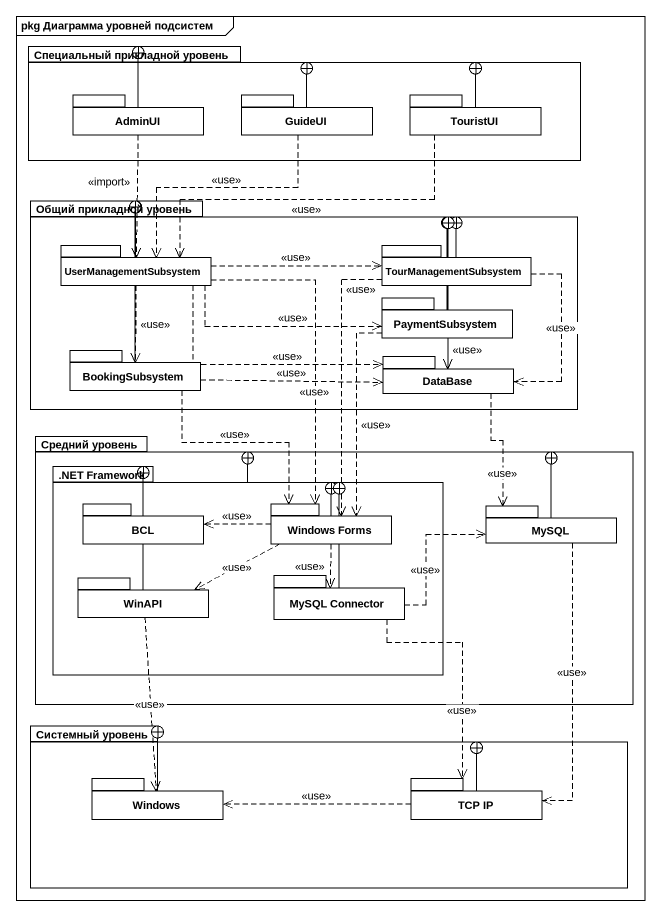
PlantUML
@startuml
mainframe pkg Диаграмма уровней подсистем
package "Специальный прикладной уровень" as Специальный_прикладной {
  package AdminUI {
  }
  package GuideUI {
  }
  package TouristUI {
  }
}
package "Общий прикладной уровень" as Общий_прикладной_уровень {
  package UserManagementSubsystem {
  }
  package TourManagementSubsystem {
  }
  package PaymentSubsystem {
  }
  package BookingSubsystem {
  }
  package "DataBase" as DataBase_ {
  }
}
package "Средний уровень" as Средний_уровень {
  package ".NET Framework" as NET_Framework {
    package BCL {
    }
    package "Windows Forms" as Windows_Forms {
    }
    package WinAPI {
    }
    package "MySQL Connector" as MySQL_Connector {
    }
  }
  package MySQL {
  }
}
package "Системный уровень" as Системный_уровень {
  package Windows {
  }
  package "TCP IP" as TCP_IP {
  }
}
AdminUI -right-+ Специальный_прикладной
AdminUI ..> UserManagementSubsystem : <<import>>
GuideUI -up-+ Специальный_прикладной
GuideUI ..> UserManagementSubsystem : <<use>>
TouristUI -left-+ Специальный_прикладной
TouristUI .left.> UserManagementSubsystem : <<use>>
UserManagementSubsystem -right-+ Общий_прикладной_уровень
UserManagementSubsystem .right.> TourManagementSubsystem : <<use>>
UserManagementSubsystem .right.> PaymentSubsystem : <<use>>
UserManagementSubsystem ..> BookingSubsystem : <<use>>
UserManagementSubsystem .right.> DataBase_ : <<use>>
UserManagementSubsystem ..> Windows_Forms : <<use>>
TourManagementSubsystem -left-+ Общий_прикладной_уровень
TourManagementSubsystem ..> DataBase_ : <<use>>
TourManagementSubsystem ..> Windows_Forms : <<use>>
PaymentSubsystem -left-+ Общий_прикладной_уровень
PaymentSubsystem ..> DataBase_ : <<use>>
PaymentSubsystem ..> Windows_Forms : <<use>>
BookingSubsystem -right-+ Общий_прикладной_уровень
BookingSubsystem .right.> DataBase_ : <<use>>
BookingSubsystem ..> Windows_Forms : <<use>>
DataBase_ -left-+ Общий_прикладной_уровень
DataBase_ ..> MySQL : <<use>>
NET_Framework -right-+ Средний_уровень
BCL -right-+ NET_Framework
Windows_Forms -left-+ NET_Framework
Windows_Forms .left.> BCL : <<use>>
Windows_Forms .left.> WinAPI : <<use>>
Windows_Forms ..> MySQL_Connector : <<use>>
MySQL -left-+ Средний_уровень
MySQL ..> TCP_IP : <<use>>
WinAPI -right-+ NET_Framework
WinAPI ..> Windows : <<use>>
MySQL_Connector -left-+ NET_Framework
MySQL_Connector .right.> MySQL : <<use>>
MySQL_Connector ..> TCP_IP : <<use>>
Windows -right-+ Системный_уровень
TCP_IP -left-+ Системный_уровень
TCP_IP .left.> Windows : <<use>>
@enduml
